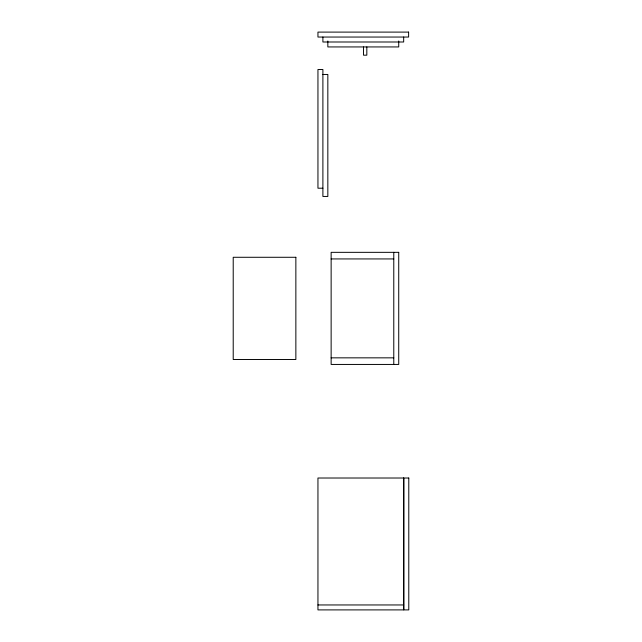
<?xml version="1.0" encoding="UTF-8"?>
<svg xmlns="http://www.w3.org/2000/svg" width="642" height="642" viewBox="0 0 642 642"><rect width="100%" height="100%" fill="white"/><g stroke="black" fill="none" stroke-linecap="round" stroke-linejoin="round"><path stroke-width="0.96" d="M322.894 74.464L327.837 74.464L327.837 196.452L322.894 196.452L322.894 69.521L317.95 69.521L317.95 188.21L322.894 188.21M331.136 258.935L393.779 258.935M331.136 357.843L393.779 357.843M317.95 604.957L403.674 604.957M403.674 37.043L403.674 41.995L322.894 41.995L322.894 37.043M398.73 41L398.73 46.938L327.837 46.938L327.837 41M393.779 252.338L393.779 364.439M366.823 46.938L366.823 55.18L363.524 55.18L363.524 46.938M408.617 32.1L317.95 32.1L317.95 37.043L408.617 37.043L408.617 32.1M398.73 252.338L331.136 252.338L331.136 364.439L398.73 364.439L398.73 252.338M295.858 257.281L233.215 257.281L233.215 359.496L295.858 359.496L295.858 257.281M403.674 478.017L317.95 478.017L317.95 609.9L403.674 609.9L403.674 478.017M408.785 478.017L403.834 478.017L403.834 609.9L408.785 609.9L408.785 478.017"/></g></svg>
